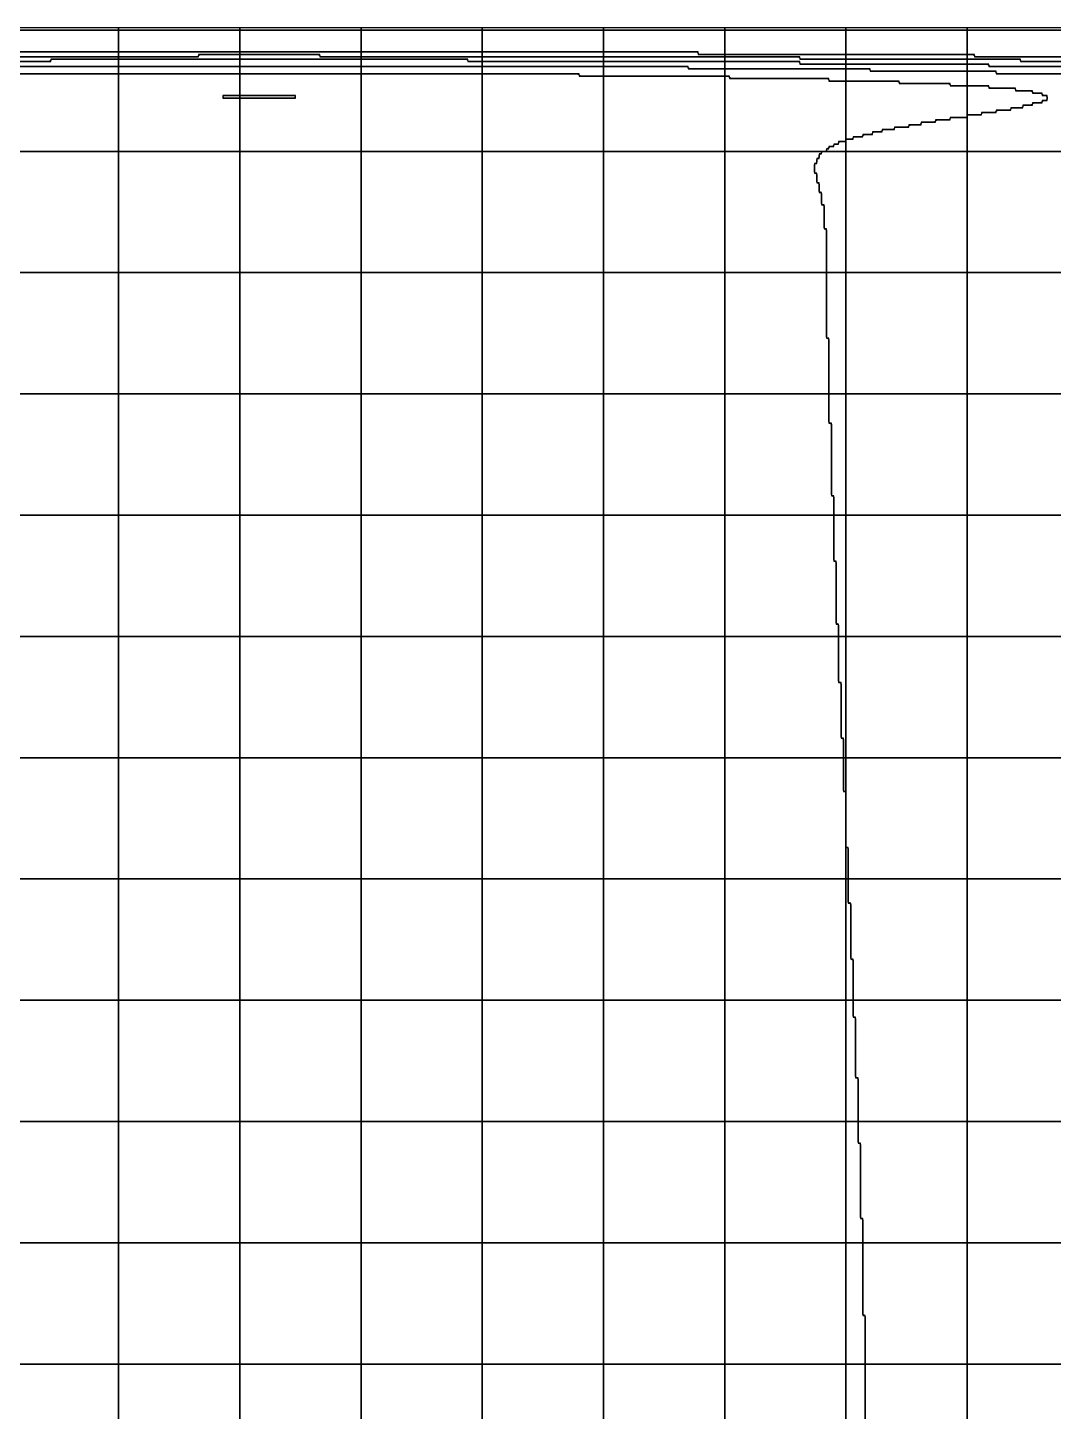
# Model space of a CAD drawing. Header units: metres. Extents: x -2.2 to 1, y -5.2 to 5.1.
# Drawn here: x -0.592 to 0.466, y -1.584 to -0.158 of the extents above; entities that cross this region are included whole.
import ezdxf

# ---------------------------------------------------------------- set-up
doc = ezdxf.new("R2010")
doc.units = ezdxf.units.M

msp = doc.modelspace()

# ---------------------------------------------------------------- linework, layer by layer
at = {"layer": '10', "color": 2}
for points in [[(-0.6229, -0.1605, 0), (-0.4979, -0.1605, 0), (-0.4979, -0.158, 0), (-0.6229, -0.158, 0), (-0.6229, -0.1605, 0)], [(-0.6229, -0.183, 0), (-0.4979, -0.183, 0), (-0.4979, -0.1605, 0), (-0.6229, -0.1605, 0), (-0.6229, -0.183, 0)], [(-0.4979, -0.1605, 0), (-0.3729, -0.1605, 0), (-0.3729, -0.158, 0), (-0.4979, -0.158, 0), (-0.4979, -0.1605, 0)], [(-0.4979, -0.183, 0), (-0.3729, -0.183, 0), (-0.3729, -0.1605, 0), (-0.4979, -0.1605, 0), (-0.4979, -0.183, 0)], [(-0.3729, -0.1605, 0), (-0.2479, -0.1605, 0), (-0.2479, -0.158, 0), (-0.3729, -0.158, 0), (-0.3729, -0.1605, 0)], [(-0.3729, -0.183, 0), (-0.2479, -0.183, 0), (-0.2479, -0.1605, 0), (-0.3729, -0.1605, 0), (-0.3729, -0.183, 0)], [(-0.2479, -0.1605, 0), (-0.1229, -0.1605, 0), (-0.1229, -0.158, 0), (-0.2479, -0.158, 0), (-0.2479, -0.1605, 0)], [(-0.2479, -0.183, 0), (-0.1229, -0.183, 0), (-0.1229, -0.1605, 0), (-0.2479, -0.1605, 0), (-0.2479, -0.183, 0)], [(-0.1229, -0.1605, 0), (0.0021, -0.1605, 0), (0.0021, -0.158, 0), (-0.1229, -0.158, 0), (-0.1229, -0.1605, 0)], [(-0.1229, -0.183, 0), (0.0021, -0.183, 0), (0.0021, -0.1605, 0), (-0.1229, -0.1605, 0), (-0.1229, -0.183, 0)], [(0.0021, -0.1605, 0), (0.1271, -0.1605, 0), (0.1271, -0.158, 0), (0.0021, -0.158, 0), (0.0021, -0.1605, 0)], [(0.0021, -0.183, 0), (0.0983, -0.183, 0), (0.0996, -0.1842, 0), (0.0996, -0.1855, 0), (0.1271, -0.1855, 0), (0.1271, -0.1605, 0), (0.0021, -0.1605, 0), (0.0021, -0.183, 0)], [(0.1271, -0.1605, 0), (0.2521, -0.1605, 0), (0.2521, -0.158, 0), (0.1271, -0.158, 0), (0.1271, -0.1605, 0)], [(0.1271, -0.1855, 0), (0.2521, -0.1855, 0), (0.2521, -0.1605, 0), (0.1271, -0.1605, 0), (0.1271, -0.1855, 0)], [(0.2521, -0.1605, 0), (0.3771, -0.1605, 0), (0.3771, -0.158, 0), (0.2521, -0.158, 0), (0.2521, -0.1605, 0)], [(0.2521, -0.1855, 0), (0.3771, -0.1855, 0), (0.3771, -0.1605, 0), (0.2521, -0.1605, 0), (0.2521, -0.1855, 0)], [(0.3771, -0.1605, 0), (0.5021, -0.1605, 0), (0.5021, -0.158, 0), (0.3771, -0.158, 0), (0.3771, -0.1605, 0)], [(0.3771, -0.1855, 0), (0.3833, -0.1855, 0), (0.3846, -0.1867, 0), (0.3846, -0.188, 0), (0.5021, -0.188, 0), (0.5021, -0.1605, 0), (0.3771, -0.1605, 0), (0.3771, -0.1855, 0)]]:
    msp.add_polyline3d(points, dxfattribs=at)
at = {"layer": '4', "color": 2}
for points in [[(-0.3904, -0.2305, 0), (-0.3729, -0.2305, 0), (-0.3729, -0.228, 0), (-0.3904, -0.228, 0), (-0.3904, -0.2305, 0)], [(-0.3729, -0.2305, 0), (-0.3154, -0.2305, 0), (-0.3154, -0.228, 0), (-0.3729, -0.228, 0), (-0.3729, -0.2305, 0)]]:
    msp.add_polyline3d(points, dxfattribs=at)
at = {"layer": '5', "color": 6}
for points in [[(-0.6229, -0.2855, 0), (-0.4979, -0.2855, 0), (-0.4979, -0.2055, 0), (-0.6229, -0.2055, 0), (-0.6229, -0.2855, 0)], [(-0.4979, -0.2855, 0), (-0.3729, -0.2855, 0), (-0.3729, -0.2305, 0), (-0.3892, -0.2305, 0), (-0.3904, -0.2293, 0), (-0.3892, -0.228, 0), (-0.3729, -0.228, 0), (-0.3729, -0.2055, 0), (-0.4979, -0.2055, 0), (-0.4979, -0.2855, 0)], [(-0.3729, -0.2855, 0), (-0.2479, -0.2855, 0), (-0.2479, -0.2055, 0), (-0.3729, -0.2055, 0), (-0.3729, -0.228, 0), (-0.3167, -0.228, 0), (-0.3154, -0.2293, 0), (-0.3167, -0.2305, 0), (-0.3729, -0.2305, 0), (-0.3729, -0.2855, 0)], [(-0.2479, -0.2855, 0), (-0.1229, -0.2855, 0), (-0.1229, -0.2055, 0), (-0.2479, -0.2055, 0), (-0.2479, -0.2855, 0)], [(-0.1229, -0.2855, 0), (0.0021, -0.2855, 0), (0.0021, -0.208, 0), (-0.0217, -0.208, 0), (-0.0229, -0.2067, 0), (-0.0229, -0.2055, 0), (-0.1229, -0.2055, 0), (-0.1229, -0.2855, 0)], [(0.0021, -0.2855, 0), (0.1271, -0.2855, 0), (0.1271, -0.208, 0), (0.0021, -0.208, 0), (0.0021, -0.2855, 0)], [(0.1271, -0.2855, 0), (0.2321, -0.2855, 0), (0.2321, -0.2843, 0), (0.2333, -0.283, 0), (0.2346, -0.283, 0), (0.2346, -0.2818, 0), (0.2358, -0.2805, 0), (0.2396, -0.2805, 0), (0.2396, -0.2792, 0), (0.2408, -0.278, 0), (0.2446, -0.278, 0), (0.2446, -0.2767, 0), (0.2458, -0.2755, 0), (0.2521, -0.2755, 0), (0.2521, -0.213, 0), (0.2358, -0.213, 0), (0.2346, -0.2117, 0), (0.2346, -0.2105, 0), (0.1333, -0.2105, 0), (0.1321, -0.2092, 0), (0.1321, -0.208, 0), (0.1271, -0.208, 0), (0.1271, -0.2855, 0)], [(0.2521, -0.273, 0), (0.2596, -0.273, 0), (0.2596, -0.2717, 0), (0.2608, -0.2705, 0), (0.2696, -0.2705, 0), (0.2696, -0.2692, 0), (0.2708, -0.268, 0), (0.2796, -0.268, 0), (0.2796, -0.2667, 0), (0.2808, -0.2655, 0), (0.2896, -0.2655, 0), (0.2896, -0.2642, 0), (0.2908, -0.263, 0), (0.3021, -0.263, 0), (0.3021, -0.2617, 0), (0.3033, -0.2605, 0), (0.3171, -0.2605, 0), (0.3171, -0.2592, 0), (0.3183, -0.258, 0), (0.3296, -0.258, 0), (0.3296, -0.2567, 0), (0.3308, -0.2555, 0), (0.3446, -0.2555, 0), (0.3446, -0.2542, 0), (0.3458, -0.253, 0), (0.3596, -0.253, 0), (0.3596, -0.2517, 0), (0.3608, -0.2505, 0), (0.3771, -0.2505, 0), (0.3771, -0.218, 0), (0.3608, -0.218, 0), (0.3596, -0.2167, 0), (0.3596, -0.2155, 0), (0.3083, -0.2155, 0), (0.3071, -0.2142, 0), (0.3071, -0.213, 0), (0.2521, -0.213, 0), (0.2521, -0.273, 0)], [(0.3771, -0.248, 0), (0.3921, -0.248, 0), (0.3921, -0.2467, 0), (0.3933, -0.2455, 0), (0.4071, -0.2455, 0), (0.4071, -0.2442, 0), (0.4083, -0.243, 0), (0.4221, -0.243, 0), (0.4221, -0.2417, 0), (0.4233, -0.2405, 0), (0.4346, -0.2405, 0), (0.4346, -0.2392, 0), (0.4358, -0.238, 0), (0.4446, -0.238, 0), (0.4446, -0.2367, 0), (0.4458, -0.2355, 0), (0.4546, -0.2355, 0), (0.4546, -0.2343, 0), (0.4558, -0.233, 0), (0.4596, -0.233, 0), (0.4596, -0.228, 0), (0.4558, -0.228, 0), (0.4546, -0.2268, 0), (0.4546, -0.2255, 0), (0.4458, -0.2255, 0), (0.4446, -0.2243, 0), (0.4446, -0.223, 0), (0.4283, -0.223, 0), (0.4271, -0.2218, 0), (0.4271, -0.2205, 0), (0.4008, -0.2205, 0), (0.3996, -0.2193, 0), (0.3996, -0.218, 0), (0.3771, -0.218, 0), (0.3771, -0.248, 0)], [(-0.6229, -0.4105, 0), (-0.4979, -0.4105, 0), (-0.4979, -0.2855, 0), (-0.6229, -0.2855, 0), (-0.6229, -0.4105, 0)], [(-0.4979, -0.4105, 0), (-0.3729, -0.4105, 0), (-0.3729, -0.2855, 0), (-0.4979, -0.2855, 0), (-0.4979, -0.4105, 0)], [(-0.3729, -0.4105, 0), (-0.2479, -0.4105, 0), (-0.2479, -0.2855, 0), (-0.3729, -0.2855, 0), (-0.3729, -0.4105, 0)], [(-0.2479, -0.4105, 0), (-0.1229, -0.4105, 0), (-0.1229, -0.2855, 0), (-0.2479, -0.2855, 0), (-0.2479, -0.4105, 0)], [(-0.1229, -0.4105, 0), (0.0021, -0.4105, 0), (0.0021, -0.2855, 0), (-0.1229, -0.2855, 0), (-0.1229, -0.4105, 0)], [(0.0021, -0.4105, 0), (0.1271, -0.4105, 0), (0.1271, -0.2855, 0), (0.0021, -0.2855, 0), (0.0021, -0.4105, 0)], [(0.1271, -0.4105, 0), (0.2321, -0.4105, 0), (0.2321, -0.3655, 0), (0.2308, -0.3655, 0), (0.2296, -0.3643, 0), (0.2296, -0.3405, 0), (0.2283, -0.3405, 0), (0.2271, -0.3392, 0), (0.2271, -0.328, 0), (0.2258, -0.328, 0), (0.2246, -0.3267, 0), (0.2246, -0.318, 0), (0.2233, -0.318, 0), (0.2221, -0.3167, 0), (0.2221, -0.308, 0), (0.2208, -0.308, 0), (0.2196, -0.3068, 0), (0.2196, -0.2993, 0), (0.2208, -0.298, 0), (0.2221, -0.298, 0), (0.2221, -0.2943, 0), (0.2233, -0.293, 0), (0.2246, -0.293, 0), (0.2246, -0.2893, 0), (0.2258, -0.288, 0), (0.2271, -0.288, 0), (0.2271, -0.2855, 0), (0.1271, -0.2855, 0), (0.1271, -0.4105, 0)], [(-0.6229, -0.5355, 0), (-0.4979, -0.5355, 0), (-0.4979, -0.4105, 0), (-0.6229, -0.4105, 0), (-0.6229, -0.5355, 0)], [(-0.4979, -0.5355, 0), (-0.3729, -0.5355, 0), (-0.3729, -0.4105, 0), (-0.4979, -0.4105, 0), (-0.4979, -0.5355, 0)], [(-0.3729, -0.5355, 0), (-0.2479, -0.5355, 0), (-0.2479, -0.4105, 0), (-0.3729, -0.4105, 0), (-0.3729, -0.5355, 0)], [(-0.2479, -0.5355, 0), (-0.1229, -0.5355, 0), (-0.1229, -0.4105, 0), (-0.2479, -0.4105, 0), (-0.2479, -0.5355, 0)], [(-0.1229, -0.5355, 0), (0.0021, -0.5355, 0), (0.0021, -0.4105, 0), (-0.1229, -0.4105, 0), (-0.1229, -0.5355, 0)], [(0.0021, -0.5355, 0), (0.1271, -0.5355, 0), (0.1271, -0.4105, 0), (0.0021, -0.4105, 0), (0.0021, -0.5355, 0)], [(0.1271, -0.5355, 0), (0.2346, -0.5355, 0), (0.2346, -0.478, 0), (0.2333, -0.478, 0), (0.2321, -0.4768, 0), (0.2321, -0.4105, 0), (0.1271, -0.4105, 0), (0.1271, -0.5355, 0)], [(-0.6229, -0.6605, 0), (-0.4979, -0.6605, 0), (-0.4979, -0.5355, 0), (-0.6229, -0.5355, 0), (-0.6229, -0.6605, 0)], [(-0.4979, -0.6605, 0), (-0.3729, -0.6605, 0), (-0.3729, -0.5355, 0), (-0.4979, -0.5355, 0), (-0.4979, -0.6605, 0)], [(-0.3729, -0.6605, 0), (-0.2479, -0.6605, 0), (-0.2479, -0.5355, 0), (-0.3729, -0.5355, 0), (-0.3729, -0.6605, 0)], [(-0.2479, -0.6605, 0), (-0.1229, -0.6605, 0), (-0.1229, -0.5355, 0), (-0.2479, -0.5355, 0), (-0.2479, -0.6605, 0)], [(-0.1229, -0.6605, 0), (0.0021, -0.6605, 0), (0.0021, -0.5355, 0), (-0.1229, -0.5355, 0), (-0.1229, -0.6605, 0)], [(0.0021, -0.6605, 0), (0.1271, -0.6605, 0), (0.1271, -0.5355, 0), (0.0021, -0.5355, 0), (0.0021, -0.6605, 0)], [(0.1271, -0.6605, 0), (0.2396, -0.6605, 0), (0.2396, -0.6405, 0), (0.2383, -0.6405, 0), (0.2371, -0.6392, 0), (0.2371, -0.5655, 0), (0.2358, -0.5655, 0), (0.2346, -0.5643, 0), (0.2346, -0.5355, 0), (0.1271, -0.5355, 0), (0.1271, -0.6605, 0)], [(-0.6229, -0.7855, 0), (-0.4979, -0.7855, 0), (-0.4979, -0.6605, 0), (-0.6229, -0.6605, 0), (-0.6229, -0.7855, 0)], [(-0.4979, -0.7855, 0), (-0.3729, -0.7855, 0), (-0.3729, -0.6605, 0), (-0.4979, -0.6605, 0), (-0.4979, -0.7855, 0)], [(-0.3729, -0.7855, 0), (-0.2479, -0.7855, 0), (-0.2479, -0.6605, 0), (-0.3729, -0.6605, 0), (-0.3729, -0.7855, 0)], [(-0.2479, -0.7855, 0), (-0.1229, -0.7855, 0), (-0.1229, -0.6605, 0), (-0.2479, -0.6605, 0), (-0.2479, -0.7855, 0)], [(-0.1229, -0.7855, 0), (0.0021, -0.7855, 0), (0.0021, -0.6605, 0), (-0.1229, -0.6605, 0), (-0.1229, -0.7855, 0)], [(0.0021, -0.7855, 0), (0.1271, -0.7855, 0), (0.1271, -0.6605, 0), (0.0021, -0.6605, 0), (0.0021, -0.7855, 0)], [(0.1271, -0.7855, 0), (0.2446, -0.7855, 0), (0.2446, -0.773, 0), (0.2433, -0.773, 0), (0.2421, -0.7718, 0), (0.2421, -0.708, 0), (0.2408, -0.708, 0), (0.2396, -0.7067, 0), (0.2396, -0.6605, 0), (0.1271, -0.6605, 0), (0.1271, -0.7855, 0)], [(-0.6229, -0.9105, 0), (-0.4979, -0.9105, 0), (-0.4979, -0.7855, 0), (-0.6229, -0.7855, 0), (-0.6229, -0.9105, 0)], [(-0.4979, -0.9105, 0), (-0.3729, -0.9105, 0), (-0.3729, -0.7855, 0), (-0.4979, -0.7855, 0), (-0.4979, -0.9105, 0)], [(-0.3729, -0.9105, 0), (-0.2479, -0.9105, 0), (-0.2479, -0.7855, 0), (-0.3729, -0.7855, 0), (-0.3729, -0.9105, 0)], [(-0.2479, -0.9105, 0), (-0.1229, -0.9105, 0), (-0.1229, -0.7855, 0), (-0.2479, -0.7855, 0), (-0.2479, -0.9105, 0)], [(-0.1229, -0.9105, 0), (0.0021, -0.9105, 0), (0.0021, -0.7855, 0), (-0.1229, -0.7855, 0), (-0.1229, -0.9105, 0)], [(0.0021, -0.9105, 0), (0.1271, -0.9105, 0), (0.1271, -0.7855, 0), (0.0021, -0.7855, 0), (0.0021, -0.9105, 0)], [(0.1271, -0.9105, 0), (0.2496, -0.9105, 0), (0.2496, -0.8905, 0), (0.2483, -0.8905, 0), (0.2471, -0.8892, 0), (0.2471, -0.833, 0), (0.2458, -0.833, 0), (0.2446, -0.8317, 0), (0.2446, -0.7855, 0), (0.1271, -0.7855, 0), (0.1271, -0.9105, 0)], [(-0.6229, -1.0355, 0), (-0.4979, -1.0355, 0), (-0.4979, -0.9105, 0), (-0.6229, -0.9105, 0), (-0.6229, -1.0355, 0)], [(-0.4979, -1.0355, 0), (-0.3729, -1.0355, 0), (-0.3729, -0.9105, 0), (-0.4979, -0.9105, 0), (-0.4979, -1.0355, 0)], [(-0.3729, -1.0355, 0), (-0.2479, -1.0355, 0), (-0.2479, -0.9105, 0), (-0.3729, -0.9105, 0), (-0.3729, -1.0355, 0)], [(-0.2479, -1.0355, 0), (-0.1229, -1.0355, 0), (-0.1229, -0.9105, 0), (-0.2479, -0.9105, 0), (-0.2479, -1.0355, 0)], [(-0.1229, -1.0355, 0), (0.0021, -1.0355, 0), (0.0021, -0.9105, 0), (-0.1229, -0.9105, 0), (-0.1229, -1.0355, 0)], [(0.0021, -1.0355, 0), (0.1271, -1.0355, 0), (0.1271, -0.9105, 0), (0.0021, -0.9105, 0), (0.0021, -1.0355, 0)], [(0.1271, -1.0355, 0), (0.2521, -1.0355, 0), (0.2521, -0.9455, 0), (0.2508, -0.9455, 0), (0.2496, -0.9443, 0), (0.2496, -0.9105, 0), (0.1271, -0.9105, 0), (0.1271, -1.0355, 0)], [(0.2521, -1.0355, 0), (0.2546, -1.0355, 0), (0.2546, -1.003, 0), (0.2521, -1.003, 0), (0.2521, -1.0355, 0)], [(-0.6229, -1.1605, 0), (-0.4979, -1.1605, 0), (-0.4979, -1.0355, 0), (-0.6229, -1.0355, 0), (-0.6229, -1.1605, 0)], [(-0.4979, -1.1605, 0), (-0.3729, -1.1605, 0), (-0.3729, -1.0355, 0), (-0.4979, -1.0355, 0), (-0.4979, -1.1605, 0)], [(-0.3729, -1.1605, 0), (-0.2479, -1.1605, 0), (-0.2479, -1.0355, 0), (-0.3729, -1.0355, 0), (-0.3729, -1.1605, 0)], [(-0.2479, -1.1605, 0), (-0.1229, -1.1605, 0), (-0.1229, -1.0355, 0), (-0.2479, -1.0355, 0), (-0.2479, -1.1605, 0)], [(-0.1229, -1.1605, 0), (0.0021, -1.1605, 0), (0.0021, -1.0355, 0), (-0.1229, -1.0355, 0), (-0.1229, -1.1605, 0)], [(0.0021, -1.1605, 0), (0.1271, -1.1605, 0), (0.1271, -1.0355, 0), (0.0021, -1.0355, 0), (0.0021, -1.1605, 0)], [(0.1271, -1.1605, 0), (0.2521, -1.1605, 0), (0.2521, -1.0355, 0), (0.1271, -1.0355, 0), (0.1271, -1.1605, 0)], [(0.2521, -1.1605, 0), (0.2596, -1.1605, 0), (0.2596, -1.118, 0), (0.2583, -1.118, 0), (0.2571, -1.1167, 0), (0.2571, -1.0605, 0), (0.2558, -1.0605, 0), (0.2546, -1.0593, 0), (0.2546, -1.0355, 0), (0.2521, -1.0355, 0), (0.2521, -1.1605, 0)], [(-0.6229, -1.2855, 0), (-0.4979, -1.2855, 0), (-0.4979, -1.1605, 0), (-0.6229, -1.1605, 0), (-0.6229, -1.2855, 0)], [(-0.4979, -1.2855, 0), (-0.3729, -1.2855, 0), (-0.3729, -1.1605, 0), (-0.4979, -1.1605, 0), (-0.4979, -1.2855, 0)], [(-0.3729, -1.2855, 0), (-0.2479, -1.2855, 0), (-0.2479, -1.1605, 0), (-0.3729, -1.1605, 0), (-0.3729, -1.2855, 0)], [(-0.2479, -1.2855, 0), (-0.1229, -1.2855, 0), (-0.1229, -1.1605, 0), (-0.2479, -1.1605, 0), (-0.2479, -1.2855, 0)], [(-0.1229, -1.2855, 0), (0.0021, -1.2855, 0), (0.0021, -1.1605, 0), (-0.1229, -1.1605, 0), (-0.1229, -1.2855, 0)], [(0.0021, -1.2855, 0), (0.1271, -1.2855, 0), (0.1271, -1.1605, 0), (0.0021, -1.1605, 0), (0.0021, -1.2855, 0)], [(0.1271, -1.2855, 0), (0.2521, -1.2855, 0), (0.2521, -1.1605, 0), (0.1271, -1.1605, 0), (0.1271, -1.2855, 0)], [(0.2521, -1.2855, 0), (0.2646, -1.2855, 0), (0.2646, -1.2405, 0), (0.2633, -1.2405, 0), (0.2621, -1.2392, 0), (0.2621, -1.178, 0), (0.2608, -1.178, 0), (0.2596, -1.1767, 0), (0.2596, -1.1605, 0), (0.2521, -1.1605, 0), (0.2521, -1.2855, 0)], [(-0.6229, -1.4105, 0), (-0.4979, -1.4105, 0), (-0.4979, -1.2855, 0), (-0.6229, -1.2855, 0), (-0.6229, -1.4105, 0)], [(-0.4979, -1.4105, 0), (-0.3729, -1.4105, 0), (-0.3729, -1.2855, 0), (-0.4979, -1.2855, 0), (-0.4979, -1.4105, 0)], [(-0.3729, -1.4105, 0), (-0.2479, -1.4105, 0), (-0.2479, -1.2855, 0), (-0.3729, -1.2855, 0), (-0.3729, -1.4105, 0)], [(-0.2479, -1.4105, 0), (-0.1229, -1.4105, 0), (-0.1229, -1.2855, 0), (-0.2479, -1.2855, 0), (-0.2479, -1.4105, 0)], [(-0.1229, -1.4105, 0), (0.0021, -1.4105, 0), (0.0021, -1.2855, 0), (-0.1229, -1.2855, 0), (-0.1229, -1.4105, 0)], [(0.0021, -1.4105, 0), (0.1271, -1.4105, 0), (0.1271, -1.2855, 0), (0.0021, -1.2855, 0), (0.0021, -1.4105, 0)], [(0.1271, -1.4105, 0), (0.2521, -1.4105, 0), (0.2521, -1.2855, 0), (0.1271, -1.2855, 0), (0.1271, -1.4105, 0)], [(0.2521, -1.4105, 0), (0.2696, -1.4105, 0), (0.2696, -1.3855, 0), (0.2683, -1.3855, 0), (0.2671, -1.3842, 0), (0.2671, -1.308, 0), (0.2658, -1.308, 0), (0.2646, -1.3068, 0), (0.2646, -1.2855, 0), (0.2521, -1.2855, 0), (0.2521, -1.4105, 0)], [(-0.6229, -1.5355, 0), (-0.4979, -1.5355, 0), (-0.4979, -1.4105, 0), (-0.6229, -1.4105, 0), (-0.6229, -1.5355, 0)], [(-0.4979, -1.5355, 0), (-0.3729, -1.5355, 0), (-0.3729, -1.4105, 0), (-0.4979, -1.4105, 0), (-0.4979, -1.5355, 0)], [(-0.3729, -1.5355, 0), (-0.2479, -1.5355, 0), (-0.2479, -1.4105, 0), (-0.3729, -1.4105, 0), (-0.3729, -1.5355, 0)], [(-0.2479, -1.5355, 0), (-0.1229, -1.5355, 0), (-0.1229, -1.4105, 0), (-0.2479, -1.4105, 0), (-0.2479, -1.5355, 0)], [(-0.1229, -1.5355, 0), (0.0021, -1.5355, 0), (0.0021, -1.4105, 0), (-0.1229, -1.4105, 0), (-0.1229, -1.5355, 0)], [(0.0021, -1.5355, 0), (0.1271, -1.5355, 0), (0.1271, -1.4105, 0), (0.0021, -1.4105, 0), (0.0021, -1.5355, 0)], [(0.1271, -1.5355, 0), (0.2521, -1.5355, 0), (0.2521, -1.4105, 0), (0.1271, -1.4105, 0), (0.1271, -1.5355, 0)], [(0.2521, -1.5355, 0), (0.2721, -1.5355, 0), (0.2721, -1.4855, 0), (0.2708, -1.4855, 0), (0.2696, -1.4843, 0), (0.2696, -1.4105, 0), (0.2521, -1.4105, 0), (0.2521, -1.5355, 0)], [(-0.6229, -1.6605, 0), (-0.4979, -1.6605, 0), (-0.4979, -1.5355, 0), (-0.6229, -1.5355, 0), (-0.6229, -1.6605, 0)], [(-0.4979, -1.6605, 0), (-0.3729, -1.6605, 0), (-0.3729, -1.5355, 0), (-0.4979, -1.5355, 0), (-0.4979, -1.6605, 0)], [(-0.3729, -1.6605, 0), (-0.2479, -1.6605, 0), (-0.2479, -1.5355, 0), (-0.3729, -1.5355, 0), (-0.3729, -1.6605, 0)], [(-0.2479, -1.6605, 0), (-0.1229, -1.6605, 0), (-0.1229, -1.5355, 0), (-0.2479, -1.5355, 0), (-0.2479, -1.6605, 0)], [(-0.1229, -1.6605, 0), (0.0021, -1.6605, 0), (0.0021, -1.5355, 0), (-0.1229, -1.5355, 0), (-0.1229, -1.6605, 0)], [(0.0021, -1.6605, 0), (0.1271, -1.6605, 0), (0.1271, -1.5355, 0), (0.0021, -1.5355, 0), (0.0021, -1.6605, 0)], [(0.1271, -1.6605, 0), (0.2521, -1.6605, 0), (0.2521, -1.5355, 0), (0.1271, -1.5355, 0), (0.1271, -1.6605, 0)], [(0.2521, -1.6605, 0), (0.2721, -1.6605, 0), (0.2721, -1.5355, 0), (0.2521, -1.5355, 0), (0.2521, -1.6605, 0)]]:
    msp.add_polyline3d(points, dxfattribs=at)
at = {"layer": '6', "color": 4}
for points in [[(-0.6229, -0.2055, 0), (-0.4979, -0.2055, 0), (-0.4979, -0.198, 0), (-0.6229, -0.198, 0), (-0.6229, -0.2055, 0)], [(-0.4979, -0.2055, 0), (-0.3729, -0.2055, 0), (-0.3729, -0.198, 0), (-0.4979, -0.198, 0), (-0.4979, -0.2055, 0)], [(-0.3729, -0.2055, 0), (-0.2479, -0.2055, 0), (-0.2479, -0.198, 0), (-0.3729, -0.198, 0), (-0.3729, -0.2055, 0)], [(-0.2479, -0.2055, 0), (-0.1229, -0.2055, 0), (-0.1229, -0.198, 0), (-0.2479, -0.198, 0), (-0.2479, -0.2055, 0)], [(-0.1229, -0.2055, 0), (-0.0242, -0.2055, 0), (-0.0229, -0.2067, 0), (-0.0229, -0.208, 0), (0.0021, -0.208, 0), (0.0021, -0.198, 0), (-0.1229, -0.198, 0), (-0.1229, -0.2055, 0)], [(0.0021, -0.208, 0), (0.1271, -0.208, 0), (0.1271, -0.2005, 0), (0.0908, -0.2005, 0), (0.0896, -0.1993, 0), (0.0896, -0.198, 0), (0.0021, -0.198, 0), (0.0021, -0.208, 0)], [(0.1271, -0.208, 0), (0.1308, -0.208, 0), (0.1321, -0.2092, 0), (0.1321, -0.2105, 0), (0.2333, -0.2105, 0), (0.2346, -0.2117, 0), (0.2346, -0.213, 0), (0.2521, -0.213, 0), (0.2521, -0.2005, 0), (0.1271, -0.2005, 0), (0.1271, -0.208, 0)], [(0.2521, -0.213, 0), (0.3058, -0.213, 0), (0.3071, -0.2142, 0), (0.3071, -0.2155, 0), (0.3583, -0.2155, 0), (0.3596, -0.2167, 0), (0.3596, -0.218, 0), (0.3771, -0.218, 0), (0.3771, -0.203, 0), (0.2783, -0.203, 0), (0.2771, -0.2018, 0), (0.2771, -0.2005, 0), (0.2521, -0.2005, 0), (0.2521, -0.213, 0)], [(0.5021, -0.2055, 0), (0.4083, -0.2055, 0), (0.4071, -0.2042, 0), (0.4071, -0.203, 0), (0.3771, -0.203, 0), (0.3771, -0.218, 0), (0.3983, -0.218, 0), (0.3996, -0.2193, 0), (0.3996, -0.2205, 0), (0.4258, -0.2205, 0), (0.4271, -0.2218, 0), (0.4271, -0.223, 0), (0.4433, -0.223, 0), (0.4446, -0.2243, 0), (0.4446, -0.2255, 0), (0.4533, -0.2255, 0), (0.4546, -0.2268, 0), (0.4546, -0.228, 0), (0.4583, -0.228, 0), (0.4596, -0.2293, 0), (0.4596, -0.2318, 0), (0.4583, -0.233, 0), (0.4546, -0.233, 0), (0.4546, -0.2343, 0), (0.4533, -0.2355, 0), (0.4446, -0.2355, 0), (0.4446, -0.2367, 0), (0.4433, -0.238, 0), (0.4346, -0.238, 0), (0.4346, -0.2392, 0), (0.4333, -0.2405, 0), (0.4221, -0.2405, 0), (0.4221, -0.2417, 0), (0.4208, -0.243, 0), (0.4071, -0.243, 0), (0.4071, -0.2442, 0), (0.4058, -0.2455, 0), (0.3921, -0.2455, 0), (0.3921, -0.2467, 0), (0.3908, -0.248, 0), (0.3771, -0.248, 0), (0.3771, -0.2855, 0)], [(0.2521, -0.2855, 0), (0.3771, -0.2855, 0), (0.3771, -0.2505, 0), (0.3596, -0.2505, 0), (0.3596, -0.2517, 0), (0.3583, -0.253, 0), (0.3446, -0.253, 0), (0.3446, -0.2542, 0), (0.3433, -0.2555, 0), (0.3296, -0.2555, 0), (0.3296, -0.2567, 0), (0.3283, -0.258, 0), (0.3171, -0.258, 0), (0.3171, -0.2592, 0), (0.3158, -0.2605, 0), (0.3021, -0.2605, 0), (0.3021, -0.2617, 0), (0.3008, -0.263, 0), (0.2896, -0.263, 0), (0.2896, -0.2642, 0), (0.2883, -0.2655, 0), (0.2796, -0.2655, 0), (0.2796, -0.2667, 0), (0.2783, -0.268, 0), (0.2696, -0.268, 0), (0.2696, -0.2692, 0), (0.2683, -0.2705, 0), (0.2596, -0.2705, 0), (0.2596, -0.2717, 0), (0.2583, -0.273, 0), (0.2521, -0.273, 0), (0.2521, -0.2855, 0)], [(0.2321, -0.2855, 0), (0.2521, -0.2855, 0), (0.2521, -0.2755, 0), (0.2446, -0.2755, 0), (0.2446, -0.2767, 0), (0.2433, -0.278, 0), (0.2396, -0.278, 0), (0.2396, -0.2792, 0), (0.2383, -0.2805, 0), (0.2346, -0.2805, 0), (0.2346, -0.2818, 0), (0.2333, -0.283, 0), (0.2321, -0.283, 0), (0.2321, -0.2855, 0)], [(0.2196, -0.308, 0), (0.2208, -0.308, 0), (0.2221, -0.3093, 0), (0.2221, -0.318, 0), (0.2233, -0.318, 0), (0.2246, -0.3192, 0), (0.2246, -0.328, 0), (0.2258, -0.328, 0), (0.2271, -0.3292, 0), (0.2271, -0.3405, 0), (0.2283, -0.3405, 0), (0.2296, -0.3417, 0), (0.2296, -0.3655, 0), (0.2308, -0.3655, 0), (0.2321, -0.3668, 0), (0.2321, -0.4105, 0), (0.2521, -0.4105, 0), (0.2521, -0.2855, 0), (0.2271, -0.2855, 0), (0.2271, -0.2868, 0), (0.2258, -0.288, 0), (0.2246, -0.288, 0), (0.2246, -0.2918, 0), (0.2233, -0.293, 0), (0.2221, -0.293, 0), (0.2221, -0.2968, 0), (0.2208, -0.298, 0), (0.2196, -0.298, 0), (0.2196, -0.308, 0)], [(0.2521, -0.4105, 0), (0.3771, -0.4105, 0), (0.3771, -0.2855, 0), (0.2521, -0.2855, 0), (0.2521, -0.4105, 0)], [(0.3771, -0.4105, 0), (0.5021, -0.4105, 0), (0.5021, -0.2855, 0), (0.3771, -0.2855, 0), (0.3771, -0.4105, 0)], [(0.3771, -0.2855, 0), (0.5021, -0.2855, 0)], [(0.2321, -0.478, 0), (0.2333, -0.478, 0), (0.2346, -0.4793, 0), (0.2346, -0.5355, 0), (0.2521, -0.5355, 0), (0.2521, -0.4105, 0), (0.2321, -0.4105, 0), (0.2321, -0.478, 0)], [(0.2521, -0.5355, 0), (0.3771, -0.5355, 0), (0.3771, -0.4105, 0), (0.2521, -0.4105, 0), (0.2521, -0.5355, 0)], [(0.3771, -0.5355, 0), (0.5021, -0.5355, 0), (0.5021, -0.4105, 0), (0.3771, -0.4105, 0), (0.3771, -0.5355, 0)], [(0.2346, -0.5655, 0), (0.2358, -0.5655, 0), (0.2371, -0.5667, 0), (0.2371, -0.6405, 0), (0.2383, -0.6405, 0), (0.2396, -0.6418, 0), (0.2396, -0.6605, 0), (0.2521, -0.6605, 0), (0.2521, -0.5355, 0), (0.2346, -0.5355, 0), (0.2346, -0.5655, 0)], [(0.2521, -0.6605, 0), (0.3771, -0.6605, 0), (0.3771, -0.5355, 0), (0.2521, -0.5355, 0), (0.2521, -0.6605, 0)], [(0.3771, -0.6605, 0), (0.5021, -0.6605, 0), (0.5021, -0.5355, 0), (0.3771, -0.5355, 0), (0.3771, -0.6605, 0)], [(0.2396, -0.708, 0), (0.2408, -0.708, 0), (0.2421, -0.7093, 0), (0.2421, -0.773, 0), (0.2433, -0.773, 0), (0.2446, -0.7742, 0), (0.2446, -0.7855, 0), (0.2521, -0.7855, 0), (0.2521, -0.6605, 0), (0.2396, -0.6605, 0), (0.2396, -0.708, 0)], [(0.2521, -0.7855, 0), (0.3771, -0.7855, 0), (0.3771, -0.6605, 0), (0.2521, -0.6605, 0), (0.2521, -0.7855, 0)], [(0.3771, -0.7855, 0), (0.5021, -0.7855, 0), (0.5021, -0.6605, 0), (0.3771, -0.6605, 0), (0.3771, -0.7855, 0)], [(0.2446, -0.833, 0), (0.2458, -0.833, 0), (0.2471, -0.8343, 0), (0.2471, -0.8905, 0), (0.2483, -0.8905, 0), (0.2496, -0.8918, 0), (0.2496, -0.9105, 0), (0.2521, -0.9105, 0), (0.2521, -0.7855, 0), (0.2446, -0.7855, 0), (0.2446, -0.833, 0)], [(0.2521, -0.9105, 0), (0.3771, -0.9105, 0), (0.3771, -0.7855, 0), (0.2521, -0.7855, 0), (0.2521, -0.9105, 0)], [(0.3771, -0.9105, 0), (0.5021, -0.9105, 0), (0.5021, -0.7855, 0), (0.3771, -0.7855, 0), (0.3771, -0.9105, 0)], [(0.2496, -0.9455, 0), (0.2521, -0.9455, 0), (0.2521, -0.9105, 0), (0.2496, -0.9105, 0), (0.2496, -0.9455, 0)], [(0.2521, -1.003, 0), (0.2533, -1.003, 0), (0.2546, -1.0043, 0), (0.2546, -1.0355, 0), (0.3771, -1.0355, 0), (0.3771, -0.9105, 0), (0.2521, -0.9105, 0), (0.2521, -1.003, 0)], [(0.3771, -1.0355, 0), (0.5021, -1.0355, 0), (0.5021, -0.9105, 0), (0.3771, -0.9105, 0), (0.3771, -1.0355, 0)], [(0.2546, -1.0605, 0), (0.2558, -1.0605, 0), (0.2571, -1.0617, 0), (0.2571, -1.118, 0), (0.2583, -1.118, 0), (0.2596, -1.1193, 0), (0.2596, -1.1605, 0), (0.3771, -1.1605, 0), (0.3771, -1.0355, 0), (0.2546, -1.0355, 0), (0.2546, -1.0605, 0)], [(0.3771, -1.1605, 0), (0.5021, -1.1605, 0), (0.5021, -1.0355, 0), (0.3771, -1.0355, 0), (0.3771, -1.1605, 0)], [(0.2596, -1.178, 0), (0.2608, -1.178, 0), (0.2621, -1.1792, 0), (0.2621, -1.2405, 0), (0.2633, -1.2405, 0), (0.2646, -1.2417, 0), (0.2646, -1.2855, 0), (0.3771, -1.2855, 0), (0.3771, -1.1605, 0), (0.2596, -1.1605, 0), (0.2596, -1.178, 0)], [(0.3771, -1.2855, 0), (0.5021, -1.2855, 0), (0.5021, -1.1605, 0), (0.3771, -1.1605, 0), (0.3771, -1.2855, 0)], [(0.2646, -1.308, 0), (0.2658, -1.308, 0), (0.2671, -1.3093, 0), (0.2671, -1.3855, 0), (0.2683, -1.3855, 0), (0.2696, -1.3867, 0), (0.2696, -1.4105, 0), (0.3771, -1.4105, 0), (0.3771, -1.2855, 0), (0.2646, -1.2855, 0), (0.2646, -1.308, 0)], [(0.3771, -1.4105, 0), (0.5021, -1.4105, 0), (0.5021, -1.2855, 0), (0.3771, -1.2855, 0), (0.3771, -1.4105, 0)], [(0.2696, -1.4855, 0), (0.2708, -1.4855, 0), (0.2721, -1.4868, 0), (0.2721, -1.5355, 0), (0.3771, -1.5355, 0), (0.3771, -1.4105, 0), (0.2696, -1.4105, 0), (0.2696, -1.4855, 0)], [(0.3771, -1.5355, 0), (0.5021, -1.5355, 0), (0.5021, -1.4105, 0), (0.3771, -1.4105, 0), (0.3771, -1.5355, 0)], [(0.2721, -1.6605, 0), (0.3771, -1.6605, 0), (0.3771, -1.5355, 0), (0.2721, -1.5355, 0), (0.2721, -1.6605, 0)], [(0.3771, -1.6605, 0), (0.5021, -1.6605, 0), (0.5021, -1.5355, 0), (0.3771, -1.5355, 0), (0.3771, -1.6605, 0)]]:
    msp.add_polyline3d(points, dxfattribs=at)
at = {"layer": '7', "color": 1}
for points in [[(-0.6229, -0.198, 0), (-0.4979, -0.198, 0), (-0.4979, -0.1905, 0), (-0.5679, -0.1905, 0), (-0.5679, -0.1918, 0), (-0.5692, -0.193, 0), (-0.6229, -0.193, 0), (-0.6229, -0.198, 0)], [(-0.4979, -0.198, 0), (-0.3729, -0.198, 0), (-0.3729, -0.1905, 0), (-0.4979, -0.1905, 0), (-0.4979, -0.198, 0)], [(-0.3729, -0.198, 0), (-0.2479, -0.198, 0), (-0.2479, -0.1905, 0), (-0.3729, -0.1905, 0), (-0.3729, -0.198, 0)], [(-0.2479, -0.198, 0), (-0.1229, -0.198, 0), (-0.1229, -0.193, 0), (-0.1367, -0.193, 0), (-0.1379, -0.1918, 0), (-0.1379, -0.1905, 0), (-0.2479, -0.1905, 0), (-0.2479, -0.198, 0)], [(-0.1229, -0.198, 0), (0.0021, -0.198, 0), (0.0021, -0.193, 0), (-0.1229, -0.193, 0), (-0.1229, -0.198, 0)], [(0.0021, -0.198, 0), (0.0883, -0.198, 0), (0.0896, -0.1993, 0), (0.0896, -0.2005, 0), (0.1271, -0.2005, 0), (0.1271, -0.193, 0), (0.0021, -0.193, 0), (0.0021, -0.198, 0)], [(0.1271, -0.2005, 0), (0.2521, -0.2005, 0), (0.2521, -0.1955, 0), (0.2058, -0.1955, 0), (0.2046, -0.1943, 0), (0.2046, -0.193, 0), (0.1271, -0.193, 0), (0.1271, -0.2005, 0)], [(0.2521, -0.2005, 0), (0.2758, -0.2005, 0), (0.2771, -0.2018, 0), (0.2771, -0.203, 0), (0.3771, -0.203, 0), (0.3771, -0.1955, 0), (0.2521, -0.1955, 0), (0.2521, -0.2005, 0)], [(0.3771, -0.203, 0), (0.4058, -0.203, 0), (0.4071, -0.2042, 0), (0.4071, -0.2055, 0), (0.5021, -0.2055, 0), (0.5021, -0.198, 0), (0.4008, -0.198, 0), (0.3996, -0.1968, 0), (0.3996, -0.1955, 0), (0.3771, -0.1955, 0), (0.3771, -0.203, 0)]]:
    msp.add_polyline3d(points, dxfattribs=at)
at = {"layer": '8', "color": 3}
for points in [[(-0.6229, -0.193, 0), (-0.5679, -0.193, 0), (-0.5679, -0.1918, 0), (-0.5667, -0.1905, 0), (-0.4979, -0.1905, 0), (-0.4979, -0.188, 0), (-0.6229, -0.188, 0), (-0.6229, -0.193, 0)], [(-0.4979, -0.1905, 0), (-0.3729, -0.1905, 0), (-0.3729, -0.1855, 0), (-0.4154, -0.1855, 0), (-0.4154, -0.1867, 0), (-0.4167, -0.188, 0), (-0.4979, -0.188, 0), (-0.4979, -0.1905, 0)], [(-0.3729, -0.1905, 0), (-0.2479, -0.1905, 0), (-0.2479, -0.188, 0), (-0.2892, -0.188, 0), (-0.2904, -0.1867, 0), (-0.2904, -0.1855, 0), (-0.3729, -0.1855, 0), (-0.3729, -0.1905, 0)], [(-0.2479, -0.1905, 0), (-0.1392, -0.1905, 0), (-0.1379, -0.1918, 0), (-0.1379, -0.193, 0), (-0.1229, -0.193, 0), (-0.1229, -0.188, 0), (-0.2479, -0.188, 0), (-0.2479, -0.1905, 0)], [(-0.1229, -0.193, 0), (0.0021, -0.193, 0), (0.0021, -0.188, 0), (-0.1229, -0.188, 0), (-0.1229, -0.193, 0)], [(0.0021, -0.193, 0), (0.1271, -0.193, 0), (0.1271, -0.188, 0), (0.0021, -0.188, 0), (0.0021, -0.193, 0)], [(0.1271, -0.193, 0), (0.2033, -0.193, 0), (0.2046, -0.1943, 0), (0.2046, -0.1955, 0), (0.2521, -0.1955, 0), (0.2521, -0.1905, 0), (0.2058, -0.1905, 0), (0.2046, -0.1893, 0), (0.2046, -0.188, 0), (0.1271, -0.188, 0), (0.1271, -0.193, 0)], [(0.2521, -0.1955, 0), (0.3771, -0.1955, 0), (0.3771, -0.1905, 0), (0.2521, -0.1905, 0), (0.2521, -0.1955, 0)], [(0.3771, -0.1955, 0), (0.3983, -0.1955, 0), (0.3996, -0.1968, 0), (0.3996, -0.198, 0), (0.5021, -0.198, 0), (0.5021, -0.193, 0), (0.4333, -0.193, 0), (0.4321, -0.1918, 0), (0.4321, -0.1905, 0), (0.3771, -0.1905, 0), (0.3771, -0.1955, 0)]]:
    msp.add_polyline3d(points, dxfattribs=at)
at = {"layer": '9', "color": 5}
for points in [[(-0.6229, -0.188, 0), (-0.4979, -0.188, 0), (-0.4979, -0.183, 0), (-0.6229, -0.183, 0), (-0.6229, -0.188, 0)], [(-0.4979, -0.188, 0), (-0.4154, -0.188, 0), (-0.4154, -0.1867, 0), (-0.4142, -0.1855, 0), (-0.3729, -0.1855, 0), (-0.3729, -0.183, 0), (-0.4979, -0.183, 0), (-0.4979, -0.188, 0)], [(-0.3729, -0.1855, 0), (-0.2917, -0.1855, 0), (-0.2904, -0.1867, 0), (-0.2904, -0.188, 0), (-0.2479, -0.188, 0), (-0.2479, -0.183, 0), (-0.3729, -0.183, 0), (-0.3729, -0.1855, 0)], [(-0.2479, -0.188, 0), (-0.1229, -0.188, 0), (-0.1229, -0.183, 0), (-0.2479, -0.183, 0), (-0.2479, -0.188, 0)], [(-0.1229, -0.188, 0), (0.0021, -0.188, 0), (0.0021, -0.183, 0), (-0.1229, -0.183, 0), (-0.1229, -0.188, 0)], [(0.0021, -0.188, 0), (0.1271, -0.188, 0), (0.1271, -0.1855, 0), (0.1008, -0.1855, 0), (0.0996, -0.1842, 0), (0.0996, -0.183, 0), (0.0021, -0.183, 0), (0.0021, -0.188, 0)], [(0.1271, -0.188, 0), (0.2033, -0.188, 0), (0.2046, -0.1893, 0), (0.2046, -0.1905, 0), (0.2521, -0.1905, 0), (0.2521, -0.1855, 0), (0.1271, -0.1855, 0), (0.1271, -0.188, 0)], [(0.2521, -0.1905, 0), (0.3771, -0.1905, 0), (0.3771, -0.1855, 0), (0.2521, -0.1855, 0), (0.2521, -0.1905, 0)], [(0.3771, -0.1905, 0), (0.4308, -0.1905, 0), (0.4321, -0.1918, 0), (0.4321, -0.193, 0), (0.5021, -0.193, 0), (0.5021, -0.188, 0), (0.3858, -0.188, 0), (0.3846, -0.1867, 0), (0.3846, -0.1855, 0), (0.3771, -0.1855, 0), (0.3771, -0.1905, 0)]]:
    msp.add_polyline3d(points, dxfattribs=at)

doc.saveas('drawing.dxf')
